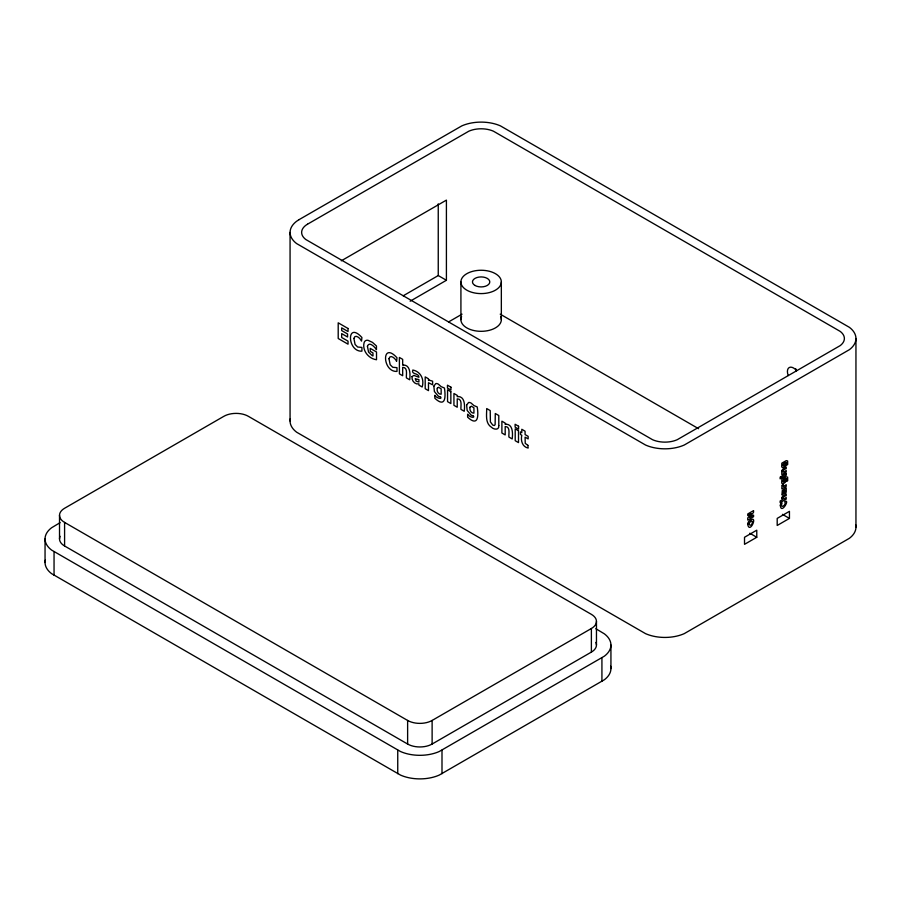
<?xml version="1.0" encoding="UTF-8"?>
<svg xmlns="http://www.w3.org/2000/svg" width="901" height="901" viewBox="0 0 901 901"><rect width="100%" height="100%" fill="white"/><g stroke="black" fill="none" stroke-linecap="round" stroke-linejoin="round"><path stroke-width="1.35" d="M783.318 491.124L782.992 494.334L781.922 494.942L782.293 490.459L786.224 487.846L786.246 491.856A2.027 1.171 -60 0 1 785.751 492.903L783.904 493.692L783.341 491.113M60.108 522.648L51.616 527.738A31.794 18.358 0 0 0 51.616 550.094L400.517 751.524A31.794 18.358 0 0 0 439.226 751.524L604.357 656.187A31.794 18.358 0 0 0 604.357 633.831L595.831 628.718M45.32 560.095A31.794 18.358 0 0 0 51.616 573.667L400.517 775.097A31.794 18.358 0 0 0 439.226 775.097L604.357 679.759A31.794 18.358 0 0 0 610.653 666.188M341.288 260.817L446.412 200.112L446.412 280.279L410.169 301.204M403.209 295.798L438.246 275.56L446.412 280.279M448.653 321.894L462.033 314.167M64.59 522.411L407.624 720.451A17.322 10.001 0 0 0 432.12 720.451L591.383 628.504A17.322 10.001 0 0 0 591.383 614.358L248.361 416.318A17.322 10.001 0 0 0 223.853 416.318L64.59 508.265A17.322 10.001 0 0 0 64.59 522.411L64.59 545.983L407.624 744.035A17.322 10.001 0 0 0 432.12 744.035L591.383 652.087A17.322 10.001 0 0 0 595.865 642.424M756.772 537.266L744.519 544.339L744.519 537.266L756.772 530.193L756.772 537.266L749.778 533.223M789.445 518.402L777.191 525.474L777.191 518.402L789.445 511.329L789.445 518.402L782.44 514.358M785.796 462.483C788.184 461.199 785.267 466.921 787.688 464.499L787.632 460.963L786.291 460.614L781.831 463.137L781.708 466.2A2.894 1.667 -60 0 0 782.045 467.304L783.408 467.473L785.289 466.11A2.219 1.284 -60 0 0 786.021 464.736L786.168 463.711A2.635 1.52 -60 0 0 785.897 462.731L785.717 462.528M785.796 478.701C788.184 477.417 785.267 483.139 787.688 480.729L787.632 477.181L786.291 476.832L781.831 479.355L781.708 482.418A2.894 1.667 -60 0 0 782.045 483.522L783.408 483.691L785.289 482.328A2.219 1.284 -60 0 0 786.021 480.954L786.168 479.929A2.635 1.52 -60 0 0 785.897 478.949L785.717 478.746M500.224 314.167L698.568 428.685M855.95 338.506L855.95 527.13M610.934 645.015L610.934 668.587M601.924 657.786L601.924 681.359M596.462 621.431L596.462 645.015M591.383 628.504L591.383 652.087M501.339 281.923A20.216 11.668 0 0 1 471.02 292.037A20.216 11.668 0 0 1 471.02 271.82A20.216 11.668 0 0 1 501.339 281.923L501.339 319.652M460.918 281.923L460.918 319.652M441.997 750.116L441.997 773.7M438.246 203.84L438.246 275.56M432.12 720.451L432.12 744.035M407.624 720.451L407.624 744.035M397.746 750.116L397.746 773.7M290.066 232.413L290.066 421.026M59.522 515.338L59.522 538.911M54.049 551.694L54.049 575.266M45.05 538.911L45.05 562.494M64.59 545.983A17.322 10.001 0 0 1 60.108 536.32M290.347 418.638A31.794 18.358 0 0 0 296.643 432.21L645.533 633.64A31.794 18.358 0 0 0 684.253 633.64L849.384 538.302A31.794 18.358 0 0 0 855.68 524.731M788.229 375.526A8.661 5.001 60 0 1 789.197 367.552A8.661 5.001 60 0 1 796.585 370.694M796.394 370.818A8.661 5.001 60 0 1 795.774 368.757M500.652 316.634A20.216 11.668 0 0 1 481.123 331.32A20.216 11.668 0 0 1 461.605 316.634M783.127 484.941L783.284 486.416L786.224 484.715L786.224 486.349L781.831 488.883L781.944 486.258A2.534 1.464 -60 0 1 781.82 485.402L783.127 484.941M780.334 505.315C780.964 515.293 790.695 498.276 784.67 501.688C786.111 503.389 784.332 505.957 782.428 506.339C779.579 506.317 784.084 500.798 780.773 503.445L780.334 505.315M747.661 524.145C749.655 535.509 759.374 512.489 748.877 521.262A3.638 2.106 -60 0 0 747.819 523.38L747.661 524.145M781.741 470.975L781.831 474.658L786.224 472.124L786.224 470.491C780.649 474.861 782.834 469.083 786.224 468.655L786.224 467.022L782.642 469.207L781.741 470.975M781.741 497.971L782.316 499.74L780.142 501.001L780.142 502.634L786.224 499.12L786.224 497.487C780.649 501.857 782.834 496.079 786.224 495.651L786.224 494.018L782.642 496.203L781.741 497.971M353.902 338.449L355.084 344.452L357.674 347.02L361.92 347.414L361.92 351.165C347.043 352.043 346.288 320.305 361.92 337.515L361.515 341.085C360.501 338.438 355.062 333.449 353.902 338.449M388.973 358.699L390.156 364.702L392.746 367.27L396.992 367.664L396.992 371.415C382.114 372.293 381.36 340.567 396.992 357.765L396.598 361.335C395.584 358.688 390.133 353.71 388.973 358.699M433.843 386.146L434.406 391.541L438.235 396.091A6.161 3.559 60 0 0 440.521 396.71C442.887 400.01 435.847 397.893 434.845 395.302L434.845 398.265C444.88 407.579 446.029 398.479 444.441 388.016L441.13 386.63L438.393 384.186A6.746 3.897 60 0 0 435.78 383.589L433.843 386.146M466.617 405.067L467.18 410.462L471.009 415.023A6.161 3.559 60 0 0 473.307 415.631C475.66 418.931 468.621 416.814 467.619 414.223L467.619 417.186C477.654 426.5 478.803 417.4 477.226 406.937L473.903 405.551L471.167 403.119A6.746 3.897 60 0 0 468.554 402.51L466.617 405.067M367.428 346.254L368.543 352.088L372.068 355.501L372.958 355.974L372.958 352.899L370.243 351.334L370.243 348.372L376.517 351.987L376.517 359.736C368.554 358.744 361.83 350.343 364.195 342.357A8.942 5.158 60 0 1 368.047 340.308L372.507 342.391L376.46 345.995L376.46 349.667C374.895 347.257 369.219 340.871 367.428 346.254M498.794 425.554C499.458 430.441 493.647 429.698 491.349 427.153C485.087 423.166 486.709 414.73 486.709 408.558L490.223 410.586L490.381 421.893L492.746 425.069L494.322 425.542L495.122 424.675L495.28 413.503L498.794 415.541L498.794 425.554M782.766 464.567C783.532 469.241 787.722 459.116 782.766 464.567M782.766 480.785C783.532 485.459 787.722 475.345 782.766 480.785M748.742 523.965C752.65 529.326 754.317 515.012 748.742 523.965M785.39 490.876L784.512 492.115L784.163 490.651L785.075 490.121L785.39 490.876M412.061 376.584C411.273 380.312 414.978 384.975 418.909 383.849L418.909 385.11L422.164 386.991C424.529 379.411 420.699 371.527 412.827 370.018C410.98 374.895 418.942 372.676 418.931 377.271L413.863 375.39L412.061 376.584M437.3 388.218C436.478 390.831 438.123 394.379 441.152 394.221L441.152 388.849L438.596 387.295L437.3 388.218M470.074 407.139C469.263 409.752 470.896 413.3 473.926 413.142L473.926 407.781L471.369 406.216L470.074 407.139M415.338 378.837L416.104 381.134L418.909 382.013L418.909 379.558L415.338 378.837M751.074 513.626L747.74 518.007L747.74 520.08L753.563 516.712L753.563 515.124L749.564 517.433L753.563 512.275L753.563 510.597L747.74 513.964L747.74 515.552L751.074 513.626M299.076 219.641L296.643 221.241A31.794 18.358 0 0 0 296.643 243.585L645.533 445.026A31.794 18.358 0 0 0 684.253 445.026L849.384 349.678A31.794 18.358 0 0 0 849.384 327.333L500.483 125.903A31.794 18.358 0 0 0 461.774 125.903L299.076 219.641M307.5 224.203L305.822 225.306A20.216 11.668 0 0 0 305.822 239.52L652.583 439.722A20.216 11.668 0 0 0 677.203 439.722L840.194 345.612A20.216 11.668 0 0 0 840.194 331.399L493.433 131.197A20.216 11.668 0 0 0 468.824 131.197L307.5 224.203M781.212 476.505L780.142 477.125L780.142 478.848L781.212 478.228L781.212 476.505M786.224 473.656L781.831 476.19L781.831 477.823L786.224 475.289L786.224 473.656M429.495 380.233L428.482 380.537L428.482 378.803L425.193 376.9L425.193 388.736L428.482 390.64L428.482 382.711L432.615 384.806L432.615 381.191L429.495 380.233M403.535 365.006L402.679 365.209L402.679 359.341L399.391 357.438L399.391 373.836L402.679 375.74L402.679 367.349C408.142 367.326 406.036 374.681 406.385 377.879L409.685 379.783C410.293 375.007 410.71 365.108 403.535 365.006M458.091 396.508L457.235 396.71L457.235 395.393L453.935 393.5L453.935 405.326L457.235 407.229L457.235 398.839C462.697 398.816 460.58 406.182 460.94 409.369L464.229 411.273C464.837 406.497 465.265 396.609 458.091 396.508M506.047 424.191L505.191 424.394L505.191 423.087L501.891 421.184L501.891 433.021L505.191 434.924L505.191 426.533C510.642 426.511 508.536 433.865 508.896 437.053L512.185 438.956C512.793 434.192 513.221 424.292 506.047 424.191M527.873 445.319L525.238 443.348L525.08 437.143L528.155 438.911L528.155 436.343L525.08 434.575L525.08 431.185L521.792 429.281L521.792 432.671L520.44 431.883L520.44 434.462L521.792 435.239C520.564 440.476 522.253 446.885 528.155 448.067L527.873 445.319M450.939 387.193L447.459 385.189L447.459 388.072L450.939 390.077L450.939 387.193M518.593 426.263L515.113 424.258L515.113 427.13L518.593 429.135L518.593 426.263M348.034 328.493L338.202 322.817L338.202 338.506L348.034 344.182L348.034 341.152L341.682 337.492L341.682 333.607L347.572 337.008L347.572 333.978L341.682 330.577L341.682 327.863L348.034 331.523L348.034 328.493M450.849 391.71L447.549 389.806L447.549 401.643L450.849 403.547L450.849 391.71M518.503 430.768L515.203 428.865L515.203 440.702L518.503 442.605L518.503 430.768M475.007 285.459A8.661 5.001 0 0 0 489.491 283.218A8.661 5.001 0 0 0 478.881 277.091A8.661 5.001 0 0 0 475.007 285.459"/></g></svg>
